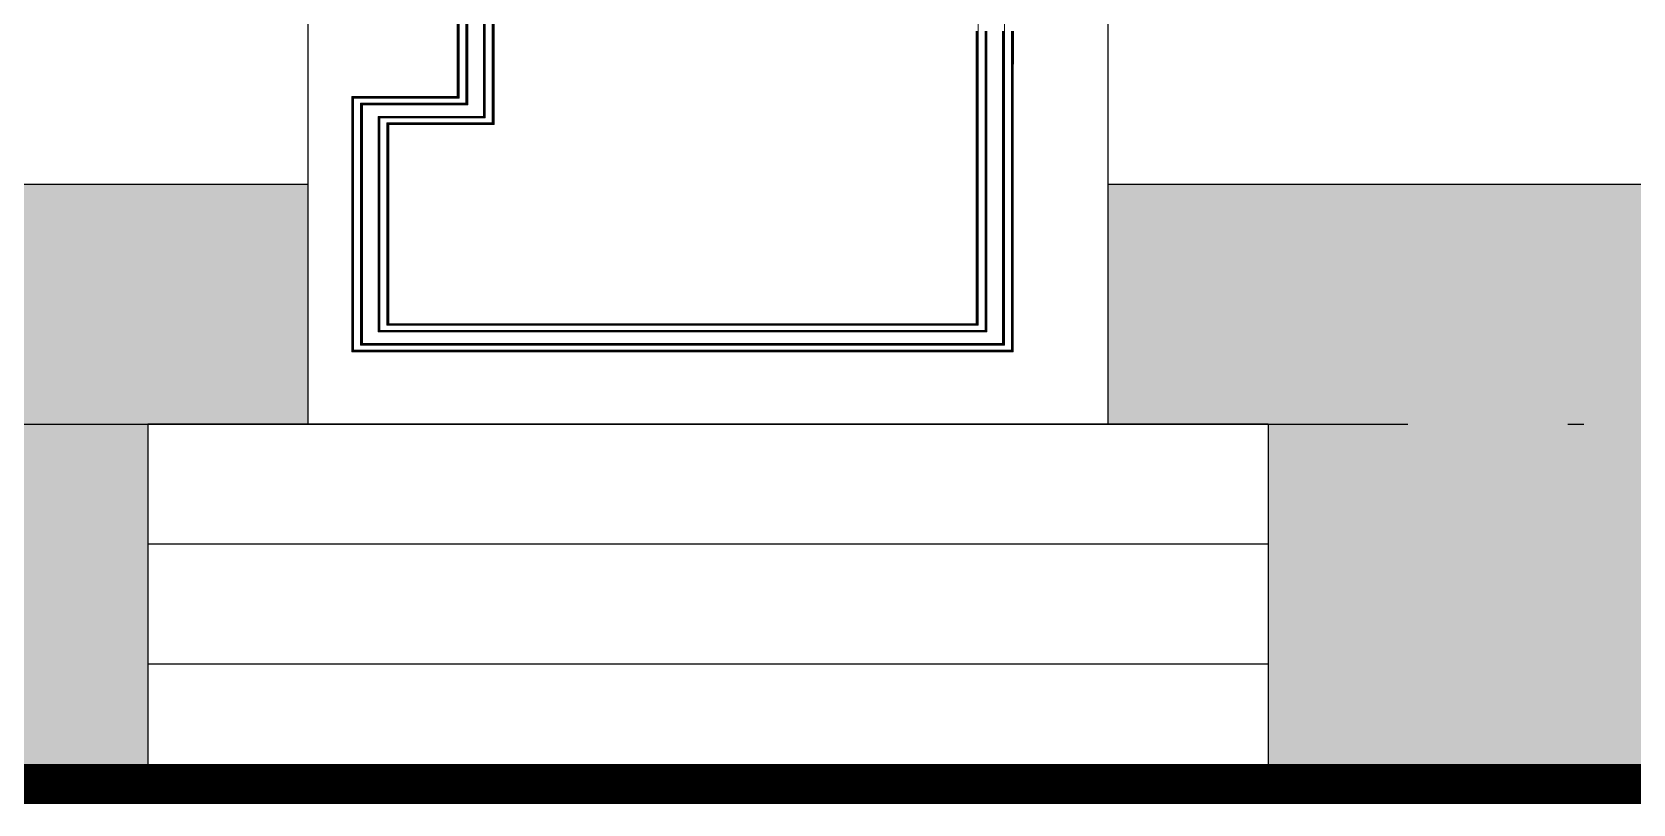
# Model space of a CAD drawing. Extents: x 44111 to 90315, y 4379 to 151689.
# Drawn here: x 70373 to 72373, y 10104 to 11070 of the extents above; entities that cross this region are included whole.
import ezdxf

# ---------------------------------------------------------------- set-up
doc = ezdxf.new("R2010")
doc.units = 0
doc.header["$LTSCALE"] = 1000
doc.header["$MEASUREMENT"] = 0
doc.linetypes.add('DOTE', pattern=[2.42, 2, -0.2, 0.02, -0.2])
for name, color, linetype in [('A-DETA-FINISH', 242, 'Continuous'), ('A-DOTE', 1, 'DOTE'), ('A-立面看线', 50, 'Continuous'), ('J-LM-外墙材料分色', 249, 'Continuous'), ('J-LM-门窗洞', 35, 'Continuous')]:
    doc.layers.add(name, color=color, linetype=linetype)
doc.layers.add('细线', color=8, linetype='Continuous', lineweight=0)
pattern_1 = [(41.9872125, (-591259.077, 755447.22), (299.9999956, 225.0000049), [4.804866, -1004.216925]), (68.1985905, (-591330.505, 755439.72), (149.9999999, 450.0000002), [17.30946, -1194.35262]), (60.945396, (-591334.077, 755431.15), (149.99998994, 225.0000064), [7.35402, -1536.99045]), (90, (-591330.5, 755437.58), (150, -9e-15), [2.142857, -222.85713]), (71.565051, (-591260.505, 755442.936), (3e-07, 225.0000005), [4.51754, -469.824105]), (171.469234, (-591260.505, 755442.936), (-149.9999995, 1.4e-06), [7.222767, -1509.5583]), (79.215702, (-591270.505, 755429.007), (150.00000075, 900.0000004), [15.269685, -1588.04715]), (62.1329961, (-591383.3624, 755497.5784), (599.99999271, 1125.0000044), [35.147284, -7345.78245]), (0, (-591381.2, 755530.57), (0, 225), [0, -150]), (64.9831065, (-591284.077, 755571.507), (300.00000076, 674.99999954), [23.647065, -2459.2947]), (81.4391104, (-591226.2196, 755482.5784), (299.999999483, 2024.99998723), [33.588522, -7020.0009]), (82.8749836, (-591309.077, 755502.936), (149.99999099, 1125.00000113), [17.276266, -3610.7397]), (76.75948, (-591324.077, 755455.793), (150.00000146, 674.99999948), [37.42339, -3892.0326]), (0, (-591347.46, 755455.9), (0, 225), [0, -150]), (0, (-591345.05, 755453.5), (0, 225), [0, -150]), (0, (-591328.18, 755465.54), (0, 225), [0, -150]), (0, (-591333, 755492.03), (0, 225), [0, -150]), (59.0362434, (-591315.505, 755492.221), (149.99998805, 225.00000645), [12.494896, -2611.4334]), (0, (-591309.1, 755502.52), (0, 225), [0, -150]), (0, (-591328.18, 755494.44), (0, 225), [0, -150]), (0, (-591320.95, 755508.9), (0, 225), [0, -150]), (0, (-591328.18, 755487.21), (0, 225), [0, -150]), (50.194429, (-591241.22, 755471.864), (150.0000001, 225.0000001), [5.57875, -1165.9587]), (90, (-591241.22, 755465.44), (150, -9e-15), [6.42857, -218.57142]), (43.6677801, (-591249.077, 755457.936), (450.00000034, 449.99999912), [10.862076, -2270.1738]), (90, (-591249.08, 755455.8), (150, -9e-15), [2.142857, -222.85713]), (39.805571, (-591255.505, 755450.436), (299.99999284, 225.00000885), [8.368125, -1748.93805]), (0, (-591277.57, 755465.54), (0, 225), [0, -150]), (0, (-591240.9, 755472.33), (0, 225), [0, -150]), (0, (-591240.9, 755472.33), (0, 225), [0, -150]), (29.3577535, (-591237.648, 755476.15), (449.9999991, 225.00000133), [13.112542, -1363.704435]), (0, (-591241.41, 755487.21), (0, 225), [0, -150]), (146.309932, (-591284.077, 755571.507), (-300.00000184, 224.9999961), [15.452362, -1607.0457]), (8.1301023, (-591300.505, 755541.507), (1499.99998944, 224.99999867), [15.152287, -3166.8282]), (47.8624052, (-591334.077, 755537.221), (600.000000265, 674.999999374), [20.22829, -4227.71235]), (14.6208739, (-591366.934, 755528.65), (899.99999752, 225.00000939), [33.956755, -3531.5025]), (0, (-591354.7, 755542.6), (0, 225), [0, -150]), (18.4349488, (-591306.934, 755520.078), (600.00000006, 224.9999993), [6.77631, -1416.248625]), (16.699244, (-591300.505, 755522.22), (149.999997, 1.24e-05), [3.72868, -779.294295]), (101.093723, (-591296.934, 755523.293), (-300.00000262, 1574.99998526), [18.561123, -3879.2748]), (0, (-591316.13, 755532.98), (0, 225), [0, -150]), (0, (-591300.58, 755541.93), (0, 225), [0, -150]), (0, (-591320.95, 755516.12), (0, 225), [0, -150]), (0, (-591340.23, 755564.29), (0, 225), [0, -150]), (0, (-591347.46, 755554.65), (0, 225), [0, -150]), (44.1449026, (-591309.077, 755568.293), (450.00000077, 449.99999998), [16.92194, -3536.6853]), (54.5829447, (-591320.505, 755552.221), (150.00000042, 224.999999113), [19.720626, -4121.6106]), (0, (-591308.87, 755568.44), (0, 225), [0, -150]), (0, (-591330.6, 755557.06), (0, 225), [0, -150]), (0, (-591308.87, 755568.44), (0, 225), [0, -150]), (0, (-591320.48, 755551.87), (0, 225), [0, -150]), (75.0685828, (-591285.505, 755543.65), (150, 675.0000002), [5.544348, -1158.76875]), (90, (-591284.08, 755549), (150, -9e-15), [22.5, -202.5]), (50.194429, (-591257.648, 755643.293), (150.0000001, 225.0000001), [5.57875, -1165.9587]), (0, (-591299.26, 755595.6), (0, 225), [0, -150]), (0, (-591294.44, 755593.2), (0, 225), [0, -150]), (0, (-591313.72, 755598), (0, 225), [0, -150]), (0, (-591289.62, 755624.5), (0, 225), [0, -150]), (53.1301023, (-591274.077, 755611.15), (150.00000021, 224.99999986), [10.714286, -2239.28565]), (90, (-591274.08, 755592.94), (150, -9e-15), [18.214285, -206.78571]), (0, (-591274.05, 755593.3), (0, 225), [0, -150]), (23.1985905, (-591262.648, 755641.15), (450.0000003, 225.0000001), [5.43984, -1136.926125]), (66.037511, (-591264.077, 755637.936), (150, 449.9999997), [3.51745, -735.14688]), (66.037511, (-591265.505, 755634.72), (150, 449.9999997), [3.51745, -735.14688]), (81.8698976, (-591267.648, 755619.721), (150.00000065, 1125.00000011), [15.152287, -3166.8282]), (90, (-591254.08, 755647.58), (150, -9e-15), [5.357144, -219.642855]), (0, (-591270.55, 755655.08), (0, 225), [0, -150])]

msp = doc.modelspace()

# ---------------------------------------------------------------- hatches: boundary and pattern name
at = {"layer": 'J-LM-外墙材料分色'}
h = msp.add_hatch(dxfattribs=at)
h.set_pattern_fill('大理石', color=159, scale=50)
h.set_pattern_definition(pattern_1)
h.paths.add_polyline_path([(70717.3, 10878.7), (70717.3, 10579.2), (70517.3, 10579.2), (70517.3, 10129.2), (63387.3, 10129.2), (63387.3, 10229.2), (63437.3, 10229.2), (63437.3, 10779.2), (63387.3, 10779.2), (63387.3, 10879.1)])
h = msp.add_hatch(dxfattribs=at)
h.set_pattern_fill('大理石', color=159, scale=50)
h.set_pattern_definition(pattern_1)
h.paths.add_polyline_path([(76767.3, 10879.2), (76767.3, 10779.2), (76717.3, 10779.2), (76717.3, 10229.2), (76767.3, 10229.2), (76767.3, 10129.2), (71917.3, 10129.2), (71917.3, 10579.2), (71717.3, 10579.2), (71717.3, 10878.8)])

# ---------------------------------------------------------------- linework, layer by layer
at = {"layer": 'A-DETA-FINISH', "const_width": 0.1}
for points in [[(70717.3, 10878.7), (70717.3, 10579.2), (70517.3, 10579.2), (70517.3, 10129.2), (63387.3, 10129.2), (63387.3, 10229.2), (63437.3, 10229.2), (63437.3, 10779.2), (63387.3, 10779.2), (63387.3, 10879.1)], [(76767.3, 10879.2), (76767.3, 10779.2), (76717.3, 10779.2), (76717.3, 10229.2), (76767.3, 10229.2), (76767.3, 10129.2), (71917.3, 10129.2), (71917.3, 10579.2), (71717.3, 10579.2), (71717.3, 10878.8), (76767.3, 10879.2)]]:
    msp.add_lwpolyline(points, close=True, dxfattribs=at)
at = {"layer": 'A-DOTE'}
msp.add_line((57991.9, 10579.2), (79225.4, 10579.2), dxfattribs=at)
at = {"layer": 'A-立面看线'}
for p, q in [((70717.3, 10878.7), (64087.3, 10878)), ((76067.3, 10879.2), (71717.3, 10878.8)), ((70517.3, 10579.2), (70517.3, 10129.2)), ((71917.3, 10579.2), (70517.3, 10579.2)), ((71917.3, 10579.2), (71917.3, 10129.2)), ((71917.3, 10429.2), (70517.3, 10429.2)), ((71917.3, 10279.2), (70517.3, 10279.2))]:
    msp.add_line(p, q, dxfattribs=at)
at = {"layer": 'A-立面看线', "const_width": 50}
msp.add_lwpolyline([(58481.4, 10129.2), (78414.8, 10129.2)], dxfattribs=at)
at = {"layer": 'J-LM-门窗洞'}
for p, q in [((70717.3, 12979.2), (70717.3, 10579.2)), ((71717.3, 12979.2), (71717.3, 10579.2)), ((71717.3, 10579.2), (70717.3, 10579.2))]:
    msp.add_line(p, q, dxfattribs=at)
at = {"layer": '细线'}
for p, q in [((71588, 12816.4), (71588, 10678.1)), ((71555.1, 12791.7), (71555.1, 10702.8)), ((70936.8, 10964), (70936.8, 12530.4)), ((70937.9, 10963.1), (70937.9, 12531.4)), ((70939.1, 12532.3), (70939.1, 10962.2)), ((70947.7, 10955.8), (70947.7, 12538.7)), ((70948.9, 12539.6), (70948.9, 10954.9)), ((70950.1, 12540.5), (70950.1, 10953.9)), ((70903.8, 10988.7), (70903.8, 12505.7)), ((70905, 10987.8), (70905, 12506.7)), ((70906.2, 12507.6), (70906.2, 10986.9)), ((70914.8, 10980.5), (70914.8, 12514)), ((70916, 12514.9), (70916, 10979.6)), ((70917.2, 12515.8), (70917.2, 10978.6)), ((71552.7, 11069.5), (71552.7, 11070.4)), ((71553.9, 11069.5), (71552.7, 11069.5)), ((71552.7, 10704.6), (71552.7, 11069.5)), ((71553.9, 11069.5), (71553.9, 11070.4)), ((71553.9, 10703.7), (71553.9, 11069.5)), ((71563.7, 11069.5), (71563.7, 11070.4)), ((71564.9, 11069.5), (71563.7, 11069.5)), ((71563.7, 10696.4), (71563.7, 11069.5)), ((71564.9, 11070.4), (71564.9, 11069.5)), ((71566, 11069.5), (71564.9, 11069.5)), ((71564.9, 11069.5), (71564.9, 10695.5)), ((71566, 11070.4), (71566, 11069.5)), ((71566, 11069.5), (71566, 10694.5)), ((71585.6, 11069.5), (71585.6, 11070.4)), ((71586.8, 11069.5), (71585.6, 11069.5)), ((71585.6, 10679.9), (71585.6, 11069.5)), ((71586.8, 11069.5), (71586.8, 11070.4)), ((71586.8, 10679), (71586.8, 11069.5)), ((71596.6, 11069.5), (71596.6, 11070.4)), ((71597.8, 11069.5), (71596.6, 11069.5)), ((71596.6, 10671.7), (71596.6, 11069.5)), ((71597.8, 11070.4), (71597.8, 11069.5)), ((71599, 11069.5), (71597.8, 11069.5)), ((71597.8, 11069.5), (71597.8, 10670.8)), ((71599, 11069.5), (71598.9, 10988.7)), ((71599, 11070.4), (71599, 11069.5)), ((70773.4, 10987.8), (70772.2, 10988.7)), ((70772.2, 10988.7), (70903.8, 10988.7)), ((70772.2, 10704.6), (70772.2, 10988.7)), ((70773.4, 10987.8), (70905, 10987.8)), ((70773.4, 10987.8), (70774.5, 10986.9)), ((70773.4, 10704.6), (70773.4, 10987.8)), ((70906.2, 10986.9), (70774.5, 10986.9)), ((70774.5, 10986.9), (70774.5, 10704.6)), ((70905, 10987.8), (70903.8, 10988.7)), ((70905, 10987.8), (70906.2, 10986.9)), ((71598.9, 10669.8), (71598.9, 10988.7)), ((71599, 10988.7), (71598.9, 10988.7)), ((70784.3, 10979.6), (70783.2, 10980.5)), ((70783.2, 10980.5), (70914.8, 10980.5)), ((70783.2, 10678.1), (70783.2, 10980.5)), ((70784.3, 10979.6), (70916, 10979.6)), ((70784.3, 10979.6), (70785.5, 10978.6)), ((70784.3, 10979.6), (70784.3, 10704.6)), ((70917.2, 10978.6), (70785.5, 10978.6)), ((70785.5, 10978.6), (70785.5, 10704.6)), ((70916, 10979.6), (70914.8, 10980.5)), ((70916, 10979.6), (70917.2, 10978.6)), ((70806.3, 10963.1), (70805.1, 10964)), ((70805.1, 10964), (70936.8, 10964)), ((70805.1, 10704.6), (70805.1, 10964)), ((70806.3, 10963.1), (70937.9, 10963.1)), ((70806.3, 10963.1), (70807.4, 10962.2)), ((70806.3, 10963.1), (70806.3, 10704.6)), ((70939.1, 10962.2), (70807.4, 10962.2)), ((70807.4, 10962.2), (70807.4, 10704.6)), ((70817.2, 10954.9), (70816.1, 10955.8)), ((70816.1, 10955.8), (70947.7, 10955.8)), ((70816.1, 10702.8), (70816.1, 10955.8)), ((70948.9, 10954.9), (70817.2, 10954.9)), ((70817.2, 10954.9), (70818.4, 10953.9)), ((70817.2, 10954.9), (70817.2, 10704.6)), ((70818.4, 10953.9), (70818.4, 10704.6)), ((70950.1, 10953.9), (70818.4, 10953.9)), ((70937.9, 10963.1), (70936.8, 10964)), ((70937.9, 10963.1), (70939.1, 10962.2)), ((70948.9, 10954.9), (70947.7, 10955.8)), ((70948.9, 10954.9), (70950.1, 10953.9)), ((70773.4, 10704.6), (70772.2, 10704.6)), ((70772.2, 10703.7), (70772.2, 10704.6)), ((70772.2, 10703.7), (70773.4, 10703.7)), ((70772.2, 10702.8), (70772.2, 10703.7)), ((70772.2, 10702.8), (70773.4, 10702.8)), ((70772.2, 10696.4), (70772.2, 10702.8)), ((70773.4, 10696.4), (70772.2, 10696.4)), ((70772.2, 10695.5), (70772.2, 10696.4)), ((70773.4, 10695.5), (70772.2, 10695.5)), ((70772.2, 10694.5), (70772.2, 10695.5)), ((70772.2, 10694.5), (70773.4, 10694.5)), ((70772.2, 10679.9), (70772.2, 10694.5)), ((70774.5, 10704.6), (70773.4, 10704.6)), ((70773.4, 10703.7), (70773.4, 10704.6)), ((70773.4, 10703.7), (70774.5, 10703.7)), ((70773.4, 10702.8), (70773.4, 10703.7)), ((70773.4, 10702.8), (70774.5, 10702.8)), ((70773.4, 10696.4), (70773.4, 10702.8)), ((70774.5, 10696.4), (70773.4, 10696.4)), ((70773.4, 10695.5), (70773.4, 10696.4)), ((70774.5, 10695.5), (70773.4, 10695.5)), ((70773.4, 10694.5), (70773.4, 10695.5)), ((70773.4, 10694.5), (70774.5, 10694.5)), ((70773.4, 10679.9), (70773.4, 10694.5)), ((70774.5, 10704.6), (70774.5, 10703.7)), ((70774.5, 10703.7), (70774.5, 10702.8)), ((70774.5, 10702.8), (70774.5, 10696.4)), ((70774.5, 10696.4), (70774.5, 10695.5)), ((70774.5, 10695.5), (70774.5, 10694.5)), ((70774.5, 10694.5), (70774.5, 10679.9)), ((70785.5, 10704.6), (70784.3, 10704.6)), ((70784.3, 10704.6), (70784.3, 10703.7)), ((70784.3, 10703.7), (70785.5, 10703.7)), ((70784.3, 10703.7), (70784.3, 10702.8)), ((70784.3, 10702.8), (70785.5, 10702.8)), ((70784.3, 10702.8), (70784.3, 10696.4)), ((70785.5, 10696.4), (70784.3, 10696.4)), ((70784.3, 10696.4), (70784.3, 10695.5)), ((70785.5, 10695.5), (70784.3, 10695.5)), ((70784.3, 10695.5), (70784.3, 10694.5)), ((70784.3, 10694.5), (70785.5, 10694.5)), ((70784.3, 10694.5), (70784.3, 10679.9)), ((70785.5, 10704.6), (70785.5, 10703.7)), ((70785.5, 10703.7), (70785.5, 10702.8)), ((70785.5, 10702.8), (70785.5, 10696.4)), ((70785.5, 10696.4), (70785.5, 10695.5)), ((70785.5, 10695.5), (70785.5, 10694.5)), ((70785.5, 10694.5), (70785.5, 10679.9)), ((70806.3, 10704.6), (70805.1, 10704.6)), ((70805.1, 10703.7), (70805.1, 10704.6)), ((70805.1, 10703.7), (70806.3, 10703.7)), ((70805.1, 10702.8), (70805.1, 10703.7)), ((70805.1, 10702.8), (70806.3, 10702.8)), ((70805.1, 10696.4), (70805.1, 10702.8)), ((70806.3, 10696.4), (70805.1, 10696.4)), ((70805.1, 10695.5), (70805.1, 10696.4)), ((70806.3, 10695.5), (70805.1, 10694.5)), ((70806.3, 10695.5), (70805.1, 10695.5)), ((70805.1, 10694.5), (70805.1, 10695.5)), ((71443, 10694.5), (70805.1, 10694.5)), ((70807.4, 10704.6), (70806.3, 10704.6)), ((70806.3, 10704.6), (70806.3, 10703.7)), ((70806.3, 10703.7), (70807.4, 10703.7)), ((70806.3, 10703.7), (70806.3, 10702.8)), ((70806.3, 10702.8), (70807.4, 10702.8)), ((70806.3, 10702.8), (70806.3, 10696.4)), ((70806.3, 10695.5), (70807.4, 10696.4)), ((70806.3, 10696.4), (70806.3, 10695.5)), ((70807.4, 10696.4), (70806.3, 10696.4)), ((71441.7, 10695.5), (70806.3, 10695.5)), ((70807.4, 10704.6), (70807.4, 10703.7)), ((70807.4, 10703.7), (70807.4, 10702.8)), ((70807.4, 10702.8), (70807.4, 10696.4)), ((71440.4, 10696.4), (70807.4, 10696.4)), ((70817.2, 10703.7), (70816.1, 10702.8)), ((71430.8, 10702.8), (70816.1, 10702.8)), ((70817.2, 10703.7), (70818.4, 10704.6)), ((70818.4, 10704.6), (70817.2, 10704.6)), ((70817.2, 10704.6), (70817.2, 10703.7)), ((70817.2, 10703.7), (71429.5, 10703.7)), ((71428.2, 10704.6), (70818.4, 10704.6)), ((71429.5, 10703.7), (71428.2, 10704.6)), ((71428.2, 10704.6), (71429.5, 10704.6)), ((71429.5, 10704.6), (71429.5, 10703.7)), ((71429.5, 10704.6), (71430.8, 10704.6)), ((71429.5, 10703.7), (71430.8, 10702.8)), ((71430.8, 10703.7), (71429.5, 10703.7)), ((71430.8, 10703.7), (71430.8, 10704.6)), ((71430.8, 10704.6), (71440.4, 10704.6)), ((71430.8, 10702.8), (71430.8, 10703.7)), ((71440.4, 10703.7), (71430.8, 10703.7)), ((71440.4, 10702.8), (71430.8, 10702.8)), ((71440.4, 10704.6), (71440.4, 10703.7)), ((71440.4, 10704.6), (71441.7, 10704.6)), ((71440.4, 10703.7), (71440.4, 10702.8)), ((71441.7, 10703.7), (71440.4, 10703.7)), ((71441.7, 10702.8), (71440.4, 10702.8)), ((71441.7, 10695.5), (71440.4, 10696.4)), ((71440.4, 10696.4), (71441.7, 10696.4)), ((71441.7, 10704.6), (71441.7, 10703.7)), ((71441.7, 10704.6), (71443, 10704.6)), ((71441.7, 10703.7), (71441.7, 10702.8)), ((71443, 10703.7), (71441.7, 10703.7)), ((71443, 10702.8), (71441.7, 10702.8)), ((71441.7, 10696.4), (71441.7, 10695.5)), ((71441.7, 10696.4), (71443, 10696.4)), ((71441.7, 10695.5), (71443, 10694.5)), ((71441.7, 10695.5), (71443, 10695.5)), ((71443, 10703.7), (71443, 10704.6)), ((71443, 10704.6), (71464.8, 10704.6)), ((71443, 10702.8), (71443, 10703.7)), ((71464.8, 10703.7), (71443, 10703.7)), ((71464.8, 10702.8), (71443, 10702.8)), ((71443, 10695.5), (71443, 10696.4)), ((71443, 10696.4), (71464.8, 10696.4)), ((71443, 10694.5), (71443, 10695.5)), ((71443, 10695.5), (71464.8, 10695.5)), ((71464.8, 10694.5), (71443, 10694.5)), ((71464.8, 10704.6), (71464.8, 10703.7)), ((71464.8, 10704.6), (71466.1, 10704.6)), ((71464.8, 10703.7), (71464.8, 10702.8)), ((71466.1, 10703.7), (71464.8, 10703.7)), ((71466.1, 10702.8), (71464.8, 10702.8)), ((71464.8, 10696.4), (71464.8, 10695.5)), ((71464.8, 10696.4), (71466.1, 10696.4)), ((71464.8, 10695.5), (71464.8, 10694.5)), ((71464.8, 10695.5), (71466.1, 10695.5)), ((71466.1, 10694.5), (71464.8, 10694.5)), ((71466.1, 10704.6), (71466.1, 10703.7)), ((71466.1, 10704.6), (71467.4, 10704.6)), ((71466.1, 10703.7), (71466.1, 10702.8)), ((71467.4, 10703.7), (71466.1, 10703.7)), ((71467.4, 10702.8), (71466.1, 10702.8)), ((71466.1, 10696.4), (71466.1, 10695.5)), ((71466.1, 10696.4), (71467.4, 10696.4)), ((71466.1, 10695.5), (71466.1, 10694.5)), ((71466.1, 10695.5), (71467.4, 10695.5)), ((71467.4, 10694.5), (71466.1, 10694.5)), ((71467.4, 10703.7), (71467.4, 10704.6)), ((71467.4, 10704.6), (71477, 10704.6)), ((71467.4, 10702.8), (71467.4, 10703.7)), ((71477, 10703.7), (71467.4, 10703.7)), ((71477, 10702.8), (71467.4, 10702.8)), ((71467.4, 10695.5), (71467.4, 10696.4)), ((71467.4, 10696.4), (71477, 10696.4)), ((71467.4, 10694.5), (71467.4, 10695.5)), ((71467.4, 10695.5), (71477, 10695.5)), ((71477, 10694.5), (71467.4, 10694.5)), ((71477, 10704.6), (71477, 10703.7)), ((71477, 10704.6), (71478.3, 10704.6)), ((71477, 10703.7), (71477, 10702.8)), ((71478.3, 10703.7), (71477, 10703.7)), ((71478.3, 10702.8), (71477, 10702.8)), ((71477, 10696.4), (71477, 10695.5)), ((71477, 10696.4), (71478.3, 10696.4)), ((71477, 10695.5), (71477, 10694.5)), ((71477, 10695.5), (71478.3, 10695.5)), ((71478.3, 10694.5), (71477, 10694.5)), ((71478.3, 10703.7), (71478.3, 10704.6)), ((71478.3, 10704.6), (71479.6, 10704.6)), ((71478.3, 10702.8), (71478.3, 10703.7)), ((71479.6, 10703.7), (71478.3, 10703.7)), ((71479.6, 10702.8), (71478.3, 10702.8)), ((71478.3, 10695.5), (71478.3, 10696.4)), ((71478.3, 10696.4), (71479.6, 10696.4)), ((71478.3, 10694.5), (71478.3, 10695.5)), ((71478.3, 10695.5), (71479.6, 10695.5)), ((71479.6, 10694.5), (71478.3, 10694.5)), ((71479.6, 10703.7), (71479.6, 10704.6)), ((71479.6, 10704.6), (71538, 10704.6)), ((71479.6, 10702.8), (71479.6, 10703.7)), ((71538, 10703.7), (71479.6, 10703.7)), ((71538, 10702.8), (71479.6, 10702.8)), ((71479.6, 10695.5), (71479.6, 10696.4)), ((71479.6, 10696.4), (71538, 10696.4)), ((71479.6, 10694.5), (71479.6, 10695.5)), ((71479.6, 10695.5), (71538, 10695.5)), ((71538, 10694.5), (71479.6, 10694.5)), ((71538, 10704.6), (71538, 10703.7)), ((71538, 10704.6), (71539.2, 10704.6)), ((71538, 10703.7), (71538, 10702.8)), ((71539.2, 10703.7), (71538, 10703.7)), ((71539.2, 10702.8), (71538, 10702.8)), ((71538, 10696.4), (71538, 10695.5)), ((71538, 10696.4), (71539.2, 10696.4)), ((71538, 10695.5), (71538, 10694.5)), ((71538, 10695.5), (71539.2, 10695.5)), ((71539.2, 10694.5), (71538, 10694.5)), ((71539.2, 10704.6), (71539.2, 10703.7)), ((71539.2, 10704.6), (71540.5, 10704.6)), ((71539.2, 10703.7), (71539.2, 10702.8)), ((71540.5, 10703.7), (71539.2, 10703.7)), ((71540.5, 10702.8), (71539.2, 10702.8)), ((71539.2, 10696.4), (71539.2, 10695.5)), ((71539.2, 10696.4), (71540.5, 10696.4)), ((71539.2, 10695.5), (71539.2, 10694.5)), ((71539.2, 10695.5), (71540.5, 10695.5)), ((71540.5, 10694.5), (71539.2, 10694.5)), ((71540.5, 10704.6), (71540.5, 10703.7)), ((71540.5, 10704.6), (71552.7, 10704.6)), ((71540.5, 10703.7), (71540.5, 10702.8)), ((71553.9, 10703.7), (71540.5, 10703.7)), ((71555.1, 10702.8), (71540.5, 10702.8)), ((71540.5, 10696.4), (71540.5, 10695.5)), ((71540.5, 10696.4), (71563.7, 10696.4)), ((71540.5, 10695.5), (71540.5, 10694.5)), ((71540.5, 10695.5), (71564.9, 10695.5)), ((71566, 10694.5), (71540.5, 10694.5)), ((71553.9, 10703.7), (71552.7, 10704.6)), ((71553.9, 10703.7), (71555.1, 10702.8)), ((71564.9, 10695.5), (71563.7, 10696.4)), ((71564.9, 10695.5), (71566, 10694.5)), ((70773.4, 10679.9), (70772.2, 10679.9)), ((70772.2, 10679), (70772.2, 10679.9)), ((70772.2, 10679), (70773.4, 10679)), ((70772.2, 10678.1), (70772.2, 10679)), ((70772.2, 10678.1), (70773.4, 10678.1)), ((70772.2, 10671.7), (70772.2, 10678.1)), ((70773.4, 10671.7), (70772.2, 10671.7)), ((70772.2, 10670.8), (70772.2, 10671.7)), ((70773.4, 10670.8), (70772.2, 10669.8)), ((70772.2, 10670.8), (70773.4, 10670.8)), ((70772.2, 10669.8), (70772.2, 10670.8)), ((71479.6, 10669.8), (70772.2, 10669.8)), ((70774.5, 10679.9), (70773.4, 10679.9)), ((70773.4, 10679), (70773.4, 10679.9)), ((70773.4, 10679), (70774.5, 10679)), ((70773.4, 10678.1), (70773.4, 10679)), ((70773.4, 10678.1), (70774.5, 10678.1)), ((70773.4, 10671.7), (70773.4, 10678.1)), ((70773.4, 10670.8), (70774.5, 10671.7)), ((70774.5, 10671.7), (70773.4, 10671.7)), ((70773.4, 10670.8), (70773.4, 10671.7)), ((70773.4, 10670.8), (71478.3, 10670.8)), ((70774.5, 10679.9), (70774.5, 10679)), ((70774.5, 10679), (70774.5, 10678.1)), ((70774.5, 10678.1), (70774.5, 10671.7)), ((71477, 10671.7), (70774.5, 10671.7)), ((70784.3, 10679), (70783.2, 10678.1)), ((71467.4, 10678.1), (70783.2, 10678.1)), ((70784.3, 10679), (70785.5, 10679.9)), ((70785.5, 10679.9), (70784.3, 10679.9)), ((70784.3, 10679.9), (70784.3, 10679)), ((70784.3, 10679), (71466.1, 10679)), ((71464.8, 10679.9), (70785.5, 10679.9)), ((71466.1, 10679), (71464.8, 10679.9)), ((71464.8, 10679.9), (71466.1, 10679.9)), ((71466.1, 10679.9), (71466.1, 10679)), ((71466.1, 10679.9), (71467.4, 10679.9)), ((71466.1, 10679), (71467.4, 10678.1)), ((71467.4, 10679), (71466.1, 10679)), ((71467.4, 10679), (71467.4, 10679.9)), ((71467.4, 10679.9), (71477, 10679.9)), ((71467.4, 10678.1), (71467.4, 10679)), ((71477, 10679), (71467.4, 10679)), ((71477, 10678.1), (71467.4, 10678.1)), ((71477, 10679.9), (71477, 10679)), ((71477, 10679.9), (71478.3, 10679.9)), ((71477, 10679), (71477, 10678.1)), ((71478.3, 10679), (71477, 10679)), ((71478.3, 10678.1), (71477, 10678.1)), ((71478.3, 10670.8), (71477, 10671.7)), ((71477, 10671.7), (71478.3, 10671.7)), ((71478.3, 10679), (71478.3, 10679.9)), ((71478.3, 10679.9), (71479.6, 10679.9)), ((71478.3, 10678.1), (71478.3, 10679)), ((71479.6, 10679), (71478.3, 10679)), ((71479.6, 10678.1), (71478.3, 10678.1)), ((71478.3, 10670.8), (71478.3, 10671.7)), ((71478.3, 10671.7), (71479.6, 10671.7)), ((71478.3, 10670.8), (71479.6, 10669.8)), ((71479.6, 10670.8), (71478.3, 10670.8)), ((71479.6, 10679), (71479.6, 10679.9)), ((71479.6, 10679.9), (71538, 10679.9)), ((71479.6, 10678.1), (71479.6, 10679)), ((71538, 10679), (71479.6, 10679)), ((71538, 10678.1), (71479.6, 10678.1)), ((71479.6, 10670.8), (71479.6, 10671.7)), ((71479.6, 10671.7), (71538, 10671.7)), ((71479.6, 10669.8), (71479.6, 10670.8)), ((71538, 10670.8), (71479.6, 10670.8)), ((71538, 10669.8), (71479.6, 10669.8)), ((71538, 10679.9), (71538, 10679)), ((71538, 10679.9), (71539.2, 10679.9)), ((71538, 10679), (71538, 10678.1)), ((71539.2, 10679), (71538, 10679)), ((71539.2, 10678.1), (71538, 10678.1)), ((71538, 10671.7), (71538, 10670.8)), ((71538, 10671.7), (71539.2, 10671.7)), ((71538, 10670.8), (71538, 10669.8)), ((71539.2, 10670.8), (71538, 10670.8)), ((71539.2, 10669.8), (71538, 10669.8)), ((71539.2, 10679.9), (71539.2, 10679)), ((71539.2, 10679.9), (71540.5, 10679.9)), ((71539.2, 10679), (71539.2, 10678.1)), ((71540.5, 10679), (71539.2, 10679)), ((71540.5, 10678.1), (71539.2, 10678.1)), ((71539.2, 10671.7), (71539.2, 10670.8)), ((71539.2, 10671.7), (71540.5, 10671.7)), ((71539.2, 10670.8), (71539.2, 10669.8)), ((71540.5, 10670.8), (71539.2, 10670.8)), ((71540.5, 10669.8), (71539.2, 10669.8)), ((71540.5, 10679.9), (71540.5, 10679)), ((71540.5, 10679.9), (71585.6, 10679.9)), ((71540.5, 10679), (71540.5, 10678.1)), ((71586.8, 10679), (71540.5, 10679)), ((71588, 10678.1), (71540.5, 10678.1)), ((71540.5, 10671.7), (71540.5, 10670.8)), ((71540.5, 10671.7), (71596.6, 10671.7)), ((71540.5, 10670.8), (71540.5, 10669.8)), ((71597.8, 10670.8), (71540.5, 10670.8)), ((71598.9, 10669.8), (71540.5, 10669.8)), ((71586.8, 10679), (71585.6, 10679.9)), ((71586.8, 10679), (71588, 10678.1)), ((71597.8, 10670.8), (71596.6, 10671.7)), ((71597.8, 10670.8), (71598.9, 10669.8))]:
    msp.add_line(p, q, dxfattribs=at)

doc.saveas('drawing.dxf')
